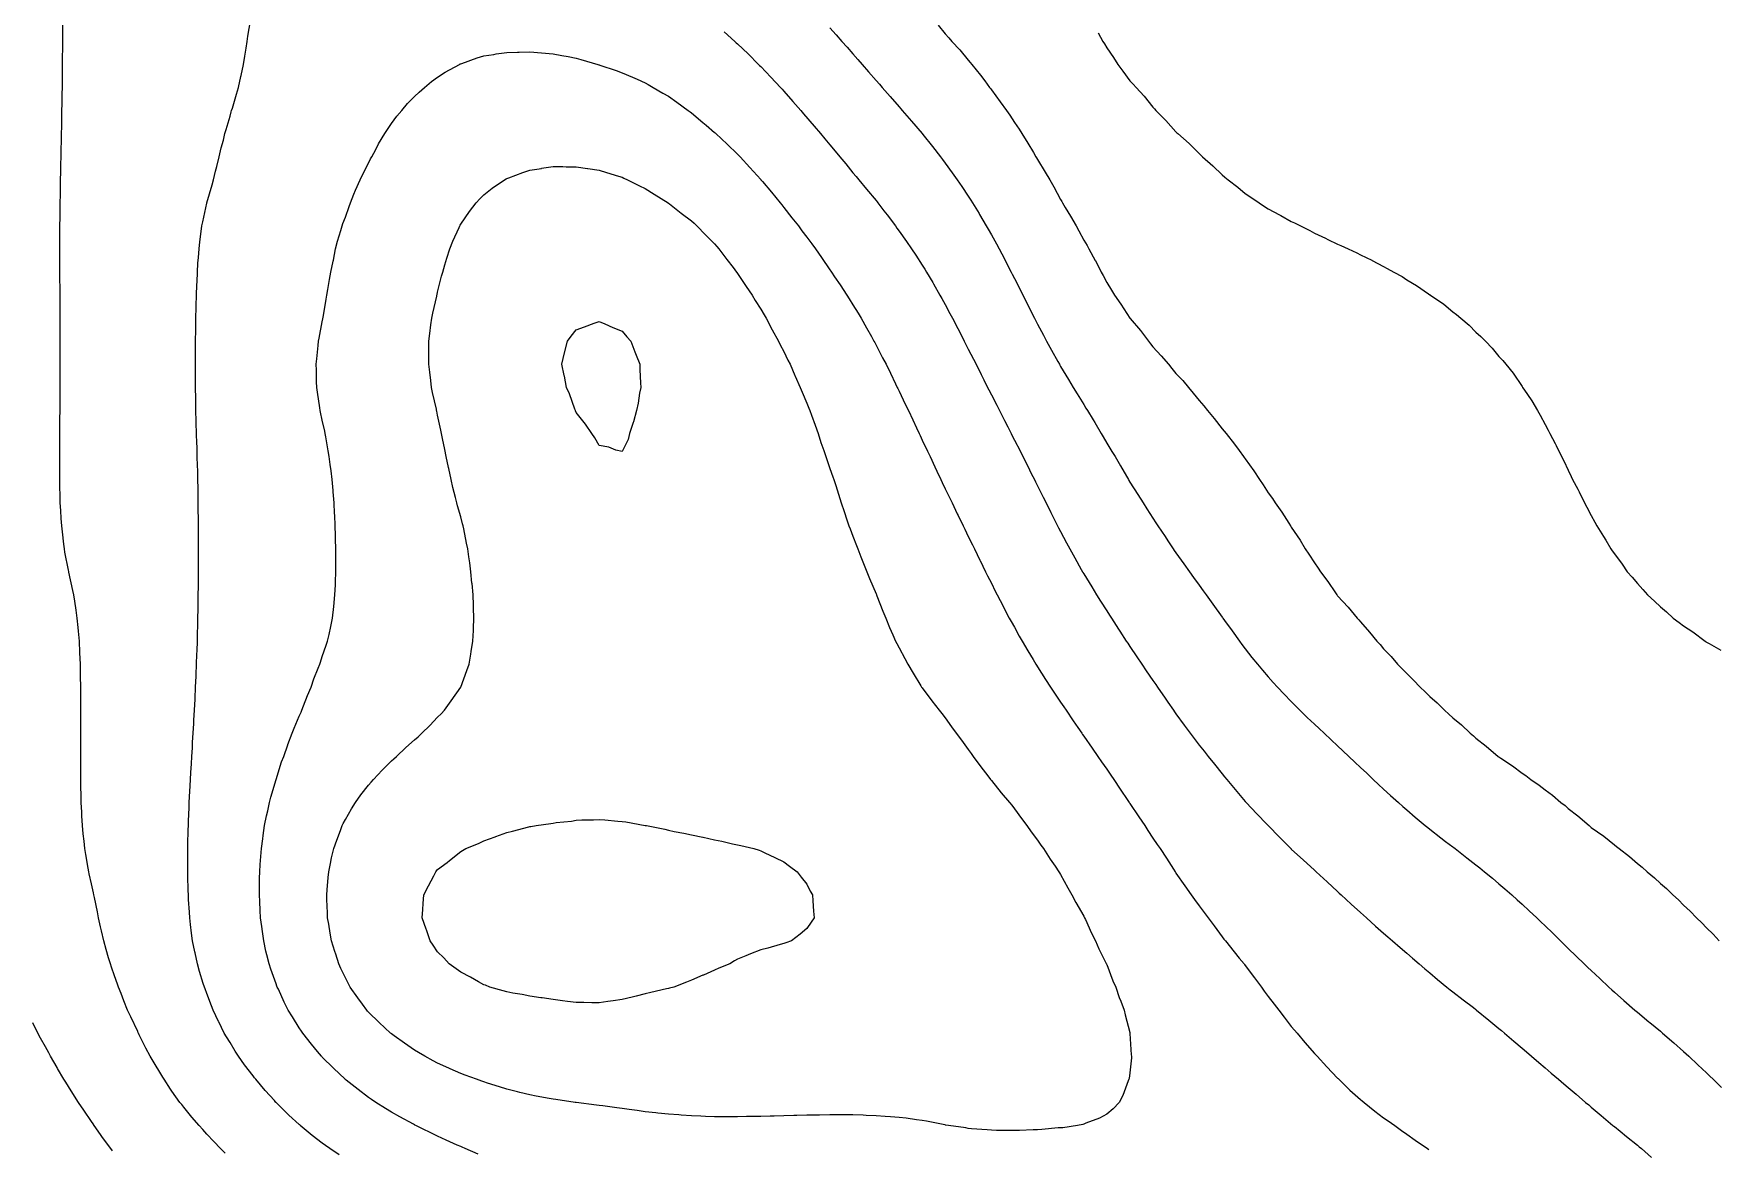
# Model space of a CAD drawing. Extents: x -717078 to -715000, y -984629 to -984000.
# Drawn here: x -715798 to -715725.2, y -984292.5 to -984244.2 of the extents above; entities that cross this region are included whole.
import ezdxf

# ---------------------------------------------------------------- set-up
doc = ezdxf.new("R2010")
doc.units = 0
doc.layers.add('buffer_B2_0_1_clip', color=7, linetype='Continuous')

msp = doc.modelspace()

# ---------------------------------------------------------------- linework, layer by layer
at = {"layer": 'buffer_B2_0_1_clip'}
for points in [[(-715789.703, -984292.703), (-715789.91, -984292.5), (-715790.201, -984292.201), (-715790.5, -984291.872), (-715790.68, -984291.68), (-715790.841, -984291.5), (-715791.148, -984291.148), (-715791.5, -984290.713), (-715791.595, -984290.595), (-715791.669, -984290.5), (-715792.015, -984290.015), (-715792.073, -984289.927), (-715792.36, -984289.5), (-715792.414, -984289.414), (-715792.5, -984289.269), (-715792.791, -984288.791), (-715792.96, -984288.5), (-715793.145, -984288.145), (-715793.434, -984287.566), (-715793.467, -984287.5), (-715793.478, -984287.478), (-715793.5, -984287.428), (-715793.798, -984286.798), (-715793.936, -984286.5), (-715794.097, -984286.097), (-715794.224, -984285.776), (-715794.333, -984285.5), (-715794.375, -984285.375), (-715794.5, -984285.009), (-715794.635, -984284.635), (-715794.686, -984284.5), (-715794.76, -984284.24), (-715794.865, -984283.865), (-715794.971, -984283.5), (-715795.067, -984283.067), (-715795.109, -984282.891), (-715795.198, -984282.5), (-715795.246, -984282.246), (-715795.378, -984281.622), (-715795.402, -984281.5), (-715795.417, -984281.417), (-715795.5, -984281.024), (-715795.597, -984280.597), (-715795.622, -984280.5), (-715795.648, -984280.352), (-715795.748, -984279.748), (-715795.792, -984279.5), (-715795.827, -984279.173), (-715795.858, -984278.858), (-715795.896, -984278.5), (-715795.918, -984278.082), (-715795.925, -984277.925), (-715795.948, -984277.5), (-715795.957, -984277.043), (-715795.959, -984276.959), (-715795.968, -984276.5), (-715795.969, -984276.031), (-715795.969, -984275.969), (-715795.971, -984275.5), (-715795.969, -984275.031), (-715795.969, -984274.969), (-715795.966, -984274.034), (-715795.966, -984273.966), (-715795.964, -984273.5), (-715795.966, -984273.034), (-715795.966, -984272.966), (-715795.967, -984272.5), (-715795.975, -984272.025), (-715795.976, -984271.976), (-715795.984, -984271.5), (-715796.007, -984271.007), (-715796.007, -984270.993), (-715796.03, -984270.5), (-715796.068, -984270.068), (-715796.082, -984269.918), (-715796.119, -984269.5), (-715796.167, -984269.167), (-715796.23, -984268.77), (-715796.27, -984268.5), (-715796.307, -984268.307), (-715796.484, -984267.516), (-715796.488, -984267.5), (-715796.489, -984267.489), (-715796.5, -984267.43), (-715796.652, -984266.652), (-715796.68, -984266.5), (-715796.703, -984266.297), (-715796.767, -984265.767), (-715796.796, -984265.5), (-715796.814, -984265.186), (-715796.836, -984264.836), (-715796.855, -984264.5), (-715796.863, -984264.137), (-715796.87, -984263.87), (-715796.878, -984263.5), (-715796.879, -984263.121), (-715796.88, -984262.88), (-715796.881, -984262.5), (-715796.879, -984262.121), (-715796.877, -984261.877), (-715796.875, -984261.5), (-715796.872, -984261.128), (-715796.869, -984260.869), (-715796.866, -984260.5), (-715796.864, -984260.136), (-715796.862, -984259.862), (-715796.859, -984259.5), (-715796.858, -984259.142), (-715796.857, -984258.857), (-715796.856, -984258.5), (-715796.856, -984258.144), (-715796.856, -984257.856), (-715796.856, -984257.5), (-715796.857, -984257.143), (-715796.858, -984256.858), (-715796.859, -984256.5), (-715796.862, -984256.138), (-715796.864, -984255.864), (-715796.866, -984255.5), (-715796.868, -984255.132), (-715796.87, -984254.87), (-715796.871, -984254.5), (-715796.872, -984254.128), (-715796.873, -984253.873), (-715796.874, -984253.5), (-715796.872, -984253.128), (-715796.871, -984252.871), (-715796.869, -984252.5), (-715796.866, -984252.134), (-715796.861, -984251.861), (-715796.858, -984251.5), (-715796.853, -984251.147), (-715796.846, -984250.846), (-715796.841, -984250.5), (-715796.835, -984250.165), (-715796.826, -984249.826), (-715796.82, -984249.5), (-715796.815, -984249.185), (-715796.805, -984248.805), (-715796.8, -984248.5), (-715796.796, -984248.204), (-715796.786, -984247.786), (-715796.782, -984247.5), (-715796.779, -984247.221), (-715796.77, -984246.77), (-715796.767, -984246.5), (-715796.764, -984246.236), (-715796.757, -984245.757), (-715796.754, -984245.5), (-715796.753, -984245.247), (-715796.747, -984244.747), (-715796.745, -984244.5), (-715796.744, -984244.256), (-715796.739, -984243.739)], [(-715784.773, -984292.773), (-715785.168, -984292.5), (-715785.364, -984292.364), (-715785.5, -984292.264), (-715785.932, -984291.932), (-715786.457, -984291.5), (-715786.48, -984291.48), (-715786.5, -984291.462), (-715786.949, -984291.051), (-715787.002, -984291.002), (-715787.5, -984290.507), (-715787.504, -984290.504), (-715787.507, -984290.5), (-715787.577, -984290.423), (-715787.98, -984289.98), (-715788.386, -984289.5), (-715788.437, -984289.437), (-715788.5, -984289.352), (-715788.87, -984288.87), (-715789.134, -984288.5), (-715789.278, -984288.278), (-715789.5, -984287.91), (-715789.657, -984287.657), (-715789.748, -984287.5), (-715789.991, -984287.009), (-715789.997, -984286.997), (-715790.232, -984286.5), (-715790.308, -984286.308), (-715790.5, -984285.785), (-715790.579, -984285.579), (-715790.609, -984285.5), (-715790.657, -984285.343), (-715790.82, -984284.82), (-715790.916, -984284.5), (-715791.016, -984284.016), (-715791.024, -984283.976), (-715791.121, -984283.5), (-715791.162, -984283.162), (-715791.206, -984282.794), (-715791.242, -984282.5), (-715791.257, -984282.257), (-715791.292, -984281.708), (-715791.305, -984281.5), (-715791.309, -984281.309), (-715791.326, -984280.674), (-715791.33, -984280.5), (-715791.328, -984280.328), (-715791.33, -984279.67), (-715791.328, -984279.5), (-715791.323, -984279.323), (-715791.312, -984278.688), (-715791.306, -984278.5), (-715791.295, -984278.295), (-715791.277, -984277.723), (-715791.266, -984277.5), (-715791.25, -984277.25), (-715791.23, -984276.77), (-715791.212, -984276.5), (-715791.192, -984276.192), (-715791.176, -984275.824), (-715791.153, -984275.5), (-715791.13, -984275.13), (-715791.12, -984274.88), (-715791.094, -984274.5), (-715791.07, -984274.07), (-715791.065, -984273.935), (-715791.039, -984273.5), (-715791.016, -984273.016), (-715791.015, -984272.985), (-715790.99, -984272.5), (-715790.972, -984272.028), (-715790.968, -984271.968), (-715790.949, -984271.5), (-715790.935, -984271.065), (-715790.928, -984270.928), (-715790.915, -984270.5), (-715790.906, -984270.094), (-715790.898, -984269.898), (-715790.889, -984269.5), (-715790.885, -984269.115), (-715790.878, -984268.878), (-715790.874, -984268.5), (-715790.872, -984268.128), (-715790.868, -984267.868), (-715790.866, -984267.5), (-715790.866, -984267.134), (-715790.864, -984266.864), (-715790.864, -984266.5), (-715790.865, -984266.135), (-715790.865, -984265.865), (-715790.867, -984265.5), (-715790.875, -984264.5), (-715790.88, -984264.12), (-715790.885, -984263.885), (-715790.891, -984263.5), (-715790.901, -984263.099), (-715790.907, -984262.907), (-715790.917, -984262.5), (-715790.929, -984262.071), (-715790.935, -984261.935), (-715790.947, -984261.5), (-715790.961, -984261.039), (-715790.964, -984260.964), (-715790.976, -984260.5), (-715790.986, -984260.014), (-715790.987, -984259.987), (-715790.996, -984259.5), (-715790.999, -984259.001), (-715790.999, -984258.999), (-715791.002, -984258.5), (-715790.999, -984258.001), (-715790.999, -984257.999), (-715790.995, -984257.5), (-715790.988, -984257.012), (-715790.987, -984256.987), (-715790.979, -984256.5), (-715790.968, -984256.032), (-715790.965, -984255.965), (-715790.954, -984255.5), (-715790.938, -984255.062), (-715790.93, -984254.93), (-715790.914, -984254.5), (-715790.889, -984254.111), (-715790.868, -984253.868), (-715790.843, -984253.5), (-715790.808, -984253.192), (-715790.744, -984252.744), (-715790.715, -984252.5), (-715790.68, -984252.32), (-715790.5, -984251.508), (-715790.499, -984251.501), (-715790.498, -984251.5), (-715790.498, -984251.498), (-715790.279, -984250.721), (-715790.216, -984250.5), (-715790.122, -984250.122), (-715790.076, -984249.924), (-715789.966, -984249.5), (-715789.878, -984249.122), (-715789.789, -984248.789), (-715789.718, -984248.5), (-715789.673, -984248.327), (-715789.5, -984247.744), (-715789.446, -984247.554), (-715789.43, -984247.5), (-715789.399, -984247.399), (-715789.214, -984246.786), (-715789.128, -984246.5), (-715789.026, -984246.026), (-715789.018, -984245.982), (-715788.91, -984245.5), (-715788.858, -984245.142), (-715788.795, -984244.795), (-715788.749, -984244.5), (-715788.723, -984244.277), (-715788.61, -984243.61)], [(-715768.086, -984244.086), (-715767.622, -984244.5), (-715767.557, -984244.557), (-715767.5, -984244.609), (-715767.047, -984245.047), (-715766.588, -984245.5), (-715766.544, -984245.544), (-715766.5, -984245.588), (-715766.055, -984246.055), (-715765.645, -984246.5), (-715765.575, -984246.575), (-715765.5, -984246.658), (-715765.105, -984247.105), (-715764.762, -984247.5), (-715764.64, -984247.64), (-715764.179, -984248.179), (-715763.907, -984248.5), (-715763.721, -984248.721), (-715763.5, -984248.987), (-715763.266, -984249.266), (-715763.069, -984249.5), (-715762.812, -984249.812), (-715762.5, -984250.197), (-715762.362, -984250.362), (-715762.246, -984250.5), (-715761.906, -984250.906), (-715761.5, -984251.4), (-715761.455, -984251.455), (-715761.419, -984251.5), (-715761.155, -984251.845), (-715761.02, -984252.02), (-715760.661, -984252.5), (-715760.593, -984252.593), (-715760.5, -984252.724), (-715760.18, -984253.18), (-715759.958, -984253.5), (-715759.775, -984253.775), (-715759.5, -984254.196), (-715759.383, -984254.383), (-715759.31, -984254.5), (-715759.042, -984254.958), (-715759.011, -984255.011), (-715758.728, -984255.5), (-715758.647, -984255.647), (-715758.5, -984255.912), (-715758.296, -984256.296), (-715758.187, -984256.5), (-715757.954, -984256.954), (-715757.858, -984257.142), (-715757.674, -984257.5), (-715757.615, -984257.615), (-715757.5, -984257.839), (-715757.28, -984258.28), (-715757.167, -984258.5), (-715756.945, -984258.945), (-715756.831, -984259.169), (-715756.663, -984259.5), (-715756.609, -984259.609), (-715756.5, -984259.82), (-715756.271, -984260.271), (-715756.151, -984260.5), (-715755.934, -984260.934), (-715755.794, -984261.206), (-715755.644, -984261.5), (-715755.596, -984261.596), (-715755.5, -984261.785), (-715755.259, -984262.259), (-715755.134, -984262.5), (-715754.924, -984262.924), (-715754.771, -984263.229), (-715754.636, -984263.5), (-715754.591, -984263.591), (-715754.5, -984263.772), (-715754.256, -984264.256), (-715754.13, -984264.5), (-715753.92, -984264.92), (-715753.758, -984265.242), (-715753.628, -984265.5), (-715753.585, -984265.585), (-715753.5, -984265.748), (-715753.238, -984266.238), (-715753.097, -984266.5), (-715752.887, -984266.887), (-715752.608, -984267.392), (-715752.549, -984267.5), (-715752.531, -984267.531), (-715752.5, -984267.584), (-715752.153, -984268.153), (-715751.939, -984268.5), (-715751.77, -984268.77), (-715751.5, -984269.196), (-715751.38, -984269.38), (-715751.301, -984269.5), (-715750.986, -984269.986), (-715750.936, -984270.064), (-715750.654, -984270.5), (-715750.593, -984270.593), (-715750.5, -984270.734), (-715750.19, -984271.19), (-715749.979, -984271.5), (-715749.785, -984271.785), (-715749.5, -984272.205), (-715749.379, -984272.379), (-715749.295, -984272.5), (-715748.971, -984272.971), (-715748.851, -984273.149), (-715748.613, -984273.5), (-715748.566, -984273.566), (-715748.5, -984273.661), (-715748.144, -984274.144), (-715747.88, -984274.5), (-715747.717, -984274.717), (-715747.5, -984275.007), (-715747.28, -984275.28), (-715747.103, -984275.5), (-715746.836, -984275.836), (-715746.5, -984276.26), (-715746.39, -984276.39), (-715746.294, -984276.5), (-715745.933, -984276.933), (-715745.5, -984277.454), (-715745.478, -984277.478), (-715745.457, -984277.5), (-715744.989, -984277.989), (-715744.556, -984278.444), (-715744.503, -984278.5), (-715744.501, -984278.501), (-715744.5, -984278.503), (-715744.006, -984279.006), (-715743.524, -984279.5), (-715743.512, -984279.512), (-715743.5, -984279.524), (-715743.233, -984279.767), (-715742.989, -984279.989), (-715742.5, -984280.435), (-715742.466, -984280.466), (-715742.428, -984280.5), (-715741.945, -984280.945), (-715741.5, -984281.351), (-715741.423, -984281.423), (-715741.335, -984281.5), (-715740.903, -984281.903), (-715740.5, -984282.27), (-715740.379, -984282.379), (-715740.241, -984282.5), (-715739.854, -984282.854), (-715739.5, -984283.17), (-715739.323, -984283.323), (-715739.115, -984283.5), (-715738.788, -984283.788), (-715738.5, -984284.038), (-715738.252, -984284.252), (-715737.963, -984284.5), (-715737.713, -984284.713), (-715737.5, -984284.889), (-715737.169, -984285.169), (-715736.765, -984285.5), (-715736.617, -984285.617), (-715736.5, -984285.706), (-715736.052, -984286.052), (-715735.611, -984286.389), (-715735.5, -984286.474), (-715735.486, -984286.486), (-715735.469, -984286.5), (-715734.938, -984286.938), (-715734.5, -984287.292), (-715734.39, -984287.39), (-715734.262, -984287.5), (-715733.852, -984287.852), (-715733.5, -984288.146), (-715733.313, -984288.313), (-715733.096, -984288.5), (-715732.775, -984288.775), (-715732.5, -984289.006), (-715732.234, -984289.234), (-715731.919, -984289.5), (-715731.693, -984289.693), (-715731.5, -984289.856), (-715731.151, -984290.151), (-715730.744, -984290.5), (-715730.612, -984290.612), (-715730.5, -984290.707), (-715730.069, -984291.069), (-715729.559, -984291.5), (-715729.527, -984291.527), (-715729.5, -984291.549), (-715729.251, -984291.749), (-715728.973, -984291.973), (-715728.5, -984292.354), (-715728.421, -984292.421), (-715728.327, -984292.5), (-715727.885, -984292.885)], [(-715763.5, -984243.909), (-715763.222, -984244.222), (-715762.978, -984244.5), (-715762.754, -984244.754), (-715762.5, -984245.047), (-715762.287, -984245.287), (-715762.101, -984245.5), (-715761.821, -984245.821), (-715761.5, -984246.19), (-715761.354, -984246.354), (-715761.227, -984246.5), (-715760.888, -984246.888), (-715760.5, -984247.34), (-715760.425, -984247.425), (-715760.36, -984247.5), (-715759.958, -984247.958), (-715759.5, -984248.492), (-715759.497, -984248.497), (-715759.494, -984248.5), (-715759.469, -984248.531), (-715759.052, -984249.052), (-715758.706, -984249.5), (-715758.617, -984249.617), (-715758.5, -984249.774), (-715758.195, -984250.195), (-715757.982, -984250.5), (-715757.786, -984250.786), (-715757.5, -984251.215), (-715757.388, -984251.388), (-715757.317, -984251.5), (-715757.037, -984251.963), (-715757.009, -984252.009), (-715756.72, -984252.5), (-715756.639, -984252.639), (-715756.5, -984252.887), (-715756.281, -984253.281), (-715756.162, -984253.5), (-715755.934, -984253.934), (-715755.797, -984254.203), (-715755.644, -984254.5), (-715755.596, -984254.596), (-715755.5, -984254.785), (-715755.258, -984255.258), (-715755.137, -984255.5), (-715754.924, -984255.924), (-715754.773, -984256.227), (-715754.637, -984256.5), (-715754.59, -984256.59), (-715754.5, -984256.764), (-715754.243, -984257.243), (-715754.105, -984257.5), (-715753.891, -984257.891), (-715753.62, -984258.38), (-715753.554, -984258.5), (-715753.535, -984258.535), (-715753.5, -984258.595), (-715753.158, -984259.158), (-715752.949, -984259.5), (-715752.781, -984259.781), (-715752.5, -984260.248), (-715752.401, -984260.401), (-715752.338, -984260.5), (-715752.091, -984260.909), (-715752.023, -984261.023), (-715751.738, -984261.5), (-715751.651, -984261.651), (-715751.5, -984261.915), (-715751.277, -984262.277), (-715751.142, -984262.5), (-715750.905, -984262.905), (-715750.645, -984263.355), (-715750.561, -984263.5), (-715750.538, -984263.538), (-715750.5, -984263.604), (-715750.15, -984264.15), (-715749.928, -984264.5), (-715749.761, -984264.761), (-715749.5, -984265.173), (-715749.368, -984265.368), (-715749.28, -984265.5), (-715748.969, -984265.969), (-715748.853, -984266.147), (-715748.624, -984266.5), (-715748.573, -984266.573), (-715748.5, -984266.681), (-715748.158, -984267.158), (-715747.918, -984267.5), (-715747.743, -984267.743), (-715747.5, -984268.083), (-715747.323, -984268.323), (-715747.194, -984268.5), (-715746.901, -984268.901), (-715746.5, -984269.46), (-715746.483, -984269.483), (-715746.471, -984269.5), (-715746.396, -984269.604), (-715746.063, -984270.063), (-715745.75, -984270.5), (-715745.643, -984270.643), (-715745.5, -984270.831), (-715745.206, -984271.206), (-715744.97, -984271.5), (-715744.756, -984271.756), (-715744.5, -984272.055), (-715744.29, -984272.29), (-715744.098, -984272.5), (-715743.809, -984272.809), (-715743.5, -984273.127), (-715743.314, -984273.314), (-715743.125, -984273.5), (-715742.809, -984273.809), (-715742.5, -984274.102), (-715742.295, -984274.295), (-715742.071, -984274.5), (-715741.777, -984274.777), (-715741.5, -984275.035), (-715741.261, -984275.261), (-715741.006, -984275.5), (-715740.747, -984275.747), (-715740.5, -984275.978), (-715740.234, -984276.234), (-715739.949, -984276.5), (-715739.718, -984276.718), (-715739.5, -984276.918), (-715739.197, -984277.197), (-715738.862, -984277.5), (-715738.672, -984277.672), (-715738.5, -984277.82), (-715738.136, -984278.136), (-715737.696, -984278.5), (-715737.589, -984278.589), (-715737.5, -984278.659), (-715737.026, -984279.026), (-715736.812, -984279.188), (-715736.5, -984279.424), (-715736.457, -984279.457), (-715736.401, -984279.5), (-715735.897, -984279.897), (-715735.5, -984280.204), (-715735.335, -984280.335), (-715735.125, -984280.5), (-715734.784, -984280.784), (-715734.5, -984281.021), (-715734.242, -984281.242), (-715733.947, -984281.5), (-715733.713, -984281.713), (-715733.5, -984281.906), (-715733.193, -984282.193), (-715732.865, -984282.5), (-715732.679, -984282.679), (-715732.5, -984282.85), (-715732.169, -984283.169), (-715731.83, -984283.5), (-715731.663, -984283.663), (-715731.5, -984283.822), (-715731.157, -984284.157), (-715730.804, -984284.5), (-715730.648, -984284.648), (-715730.5, -984284.789), (-715730.131, -984285.131), (-715729.741, -984285.5), (-715729.614, -984285.614), (-715729.5, -984285.717), (-715729.084, -984286.084), (-715728.612, -984286.5), (-715728.551, -984286.551), (-715728.5, -984286.594), (-715728.003, -984287.003), (-715727.965, -984287.035), (-715727.5, -984287.42), (-715727.457, -984287.457), (-715727.408, -984287.5), (-715726.923, -984287.923), (-715726.5, -984288.292), (-715726.392, -984288.392), (-715726.277, -984288.5), (-715725.875, -984288.875), (-715725.5, -984289.223), (-715725.361, -984289.361), (-715725.219, -984289.5), (-715724.856, -984289.856)], [(-715758.803, -984243.803), (-715758.5, -984244.169), (-715758.343, -984244.343), (-715758.21, -984244.5), (-715757.869, -984244.869), (-715757.5, -984245.311), (-715757.413, -984245.413), (-715757.344, -984245.5), (-715756.966, -984245.966), (-715756.785, -984246.215), (-715756.575, -984246.5), (-715756.542, -984246.542), (-715756.5, -984246.6), (-715756.114, -984247.114), (-715755.85, -984247.5), (-715755.705, -984247.705), (-715755.5, -984248.019), (-715755.303, -984248.303), (-715755.179, -984248.5), (-715754.915, -984248.915), (-715754.682, -984249.318), (-715754.574, -984249.5), (-715754.546, -984249.546), (-715754.5, -984249.626), (-715754.164, -984250.164), (-715753.972, -984250.5), (-715753.799, -984250.799), (-715753.5, -984251.361), (-715753.447, -984251.447), (-715753.417, -984251.5), (-715753.296, -984251.704), (-715753.072, -984252.072), (-715752.832, -984252.5), (-715752.712, -984252.712), (-715752.5, -984253.117), (-715752.355, -984253.355), (-715752.273, -984253.5), (-715751.998, -984253.998), (-715751.994, -984254.006), (-715751.739, -984254.5), (-715751.654, -984254.654), (-715751.5, -984254.956), (-715751.289, -984255.289), (-715751.16, -984255.5), (-715750.888, -984255.888), (-715750.5, -984256.498), (-715750.499, -984256.499), (-715750.498, -984256.5), (-715750.49, -984256.51), (-715750.041, -984257.041), (-715749.694, -984257.5), (-715749.606, -984257.606), (-715749.5, -984257.745), (-715749.136, -984258.136), (-715748.83, -984258.5), (-715748.676, -984258.676), (-715748.5, -984258.898), (-715748.207, -984259.207), (-715747.964, -984259.5), (-715747.749, -984259.749), (-715747.5, -984260.067), (-715747.297, -984260.297), (-715747.132, -984260.5), (-715746.845, -984260.845), (-715746.5, -984261.294), (-715746.404, -984261.404), (-715746.328, -984261.5), (-715745.962, -984261.962), (-715745.764, -984262.236), (-715745.57, -984262.5), (-715745.541, -984262.541), (-715745.5, -984262.602), (-715745.124, -984263.124), (-715744.883, -984263.5), (-715744.725, -984263.725), (-715744.5, -984264.072), (-715744.321, -984264.321), (-715744.203, -984264.5), (-715743.913, -984264.913), (-715743.61, -984265.39), (-715743.538, -984265.5), (-715743.523, -984265.523), (-715743.5, -984265.56), (-715743.121, -984266.121), (-715742.896, -984266.5), (-715742.735, -984266.735), (-715742.5, -984267.109), (-715742.337, -984267.337), (-715742.231, -984267.5), (-715741.919, -984267.919), (-715741.586, -984268.414), (-715741.527, -984268.5), (-715741.515, -984268.515), (-715741.5, -984268.533), (-715741.034, -984269.034), (-715740.648, -984269.5), (-715740.576, -984269.576), (-715740.5, -984269.668), (-715740.107, -984270.107), (-715739.798, -984270.5), (-715739.653, -984270.653), (-715739.5, -984270.831), (-715739.174, -984271.174), (-715738.898, -984271.5), (-715738.698, -984271.698), (-715738.5, -984271.911), (-715738.198, -984272.198), (-715737.917, -984272.5), (-715737.7, -984272.7), (-715737.5, -984272.902), (-715737.181, -984273.181), (-715736.858, -984273.5), (-715736.667, -984273.667), (-715736.5, -984273.827), (-715736.131, -984274.131), (-715735.744, -984274.5), (-715735.61, -984274.61), (-715735.5, -984274.707), (-715735.052, -984275.052), (-715734.534, -984275.5), (-715734.515, -984275.515), (-715734.5, -984275.526), (-715734.421, -984275.579), (-715733.912, -984275.912), (-715733.5, -984276.22), (-715733.333, -984276.333), (-715733.117, -984276.5), (-715732.753, -984276.753), (-715732.5, -984276.955), (-715732.184, -984277.184), (-715731.817, -984277.5), (-715731.636, -984277.636), (-715731.5, -984277.752), (-715731.077, -984278.077), (-715730.596, -984278.5), (-715730.542, -984278.542), (-715730.5, -984278.577), (-715730.224, -984278.776), (-715729.961, -984278.961), (-715729.5, -984279.337), (-715729.406, -984279.406), (-715729.294, -984279.5), (-715728.846, -984279.846), (-715728.5, -984280.148), (-715728.301, -984280.301), (-715728.077, -984280.5), (-715727.762, -984280.762), (-715727.5, -984281.011), (-715727.233, -984281.233), (-715726.966, -984281.5), (-715726.72, -984281.72), (-715726.5, -984281.944), (-715726.21, -984282.21), (-715725.937, -984282.5), (-715725.712, -984282.712), (-715725.5, -984282.936), (-715725.211, -984283.211), (-715724.958, -984283.5)], [(-715751.873, -984244.127), (-715751.667, -984244.5), (-715751.601, -984244.601), (-715751.5, -984244.781), (-715751.203, -984245.203), (-715751.024, -984245.5), (-715750.796, -984245.796), (-715750.5, -984246.211), (-715750.354, -984246.354), (-715750.229, -984246.5), (-715749.877, -984246.877), (-715749.5, -984247.358), (-715749.429, -984247.429), (-715749.37, -984247.5), (-715748.936, -984247.936), (-715748.5, -984248.423), (-715748.458, -984248.458), (-715748.413, -984248.5), (-715747.927, -984248.927), (-715747.5, -984249.365), (-715747.427, -984249.427), (-715747.35, -984249.5), (-715746.896, -984249.896), (-715746.5, -984250.283), (-715746.38, -984250.38), (-715746.242, -984250.5), (-715745.825, -984250.825), (-715745.5, -984251.099), (-715745.255, -984251.255), (-715744.899, -984251.5), (-715744.656, -984251.656), (-715744.5, -984251.766), (-715744.013, -984252.013), (-715743.948, -984252.052), (-715743.5, -984252.308), (-715743.366, -984252.366), (-715743.104, -984252.5), (-715742.697, -984252.697), (-715742.5, -984252.81), (-715742.025, -984253.025), (-715741.916, -984253.084), (-715741.5, -984253.295), (-715741.351, -984253.351), (-715741.033, -984253.5), (-715740.667, -984253.667), (-715740.5, -984253.761), (-715740.01, -984253.99), (-715739.996, -984253.996), (-715739.5, -984254.265), (-715739.34, -984254.34), (-715739.059, -984254.5), (-715738.699, -984254.699), (-715738.5, -984254.835), (-715738.08, -984255.08), (-715737.554, -984255.446), (-715737.5, -984255.482), (-715737.489, -984255.489), (-715737.472, -984255.5), (-715736.895, -984255.895), (-715736.5, -984256.223), (-715736.339, -984256.339), (-715736.151, -984256.5), (-715735.798, -984256.798), (-715735.5, -984257.102), (-715735.289, -984257.289), (-715735.087, -984257.5), (-715734.796, -984257.796), (-715734.5, -984258.158), (-715734.335, -984258.335), (-715734.206, -984258.5), (-715733.889, -984258.889), (-715733.5, -984259.465), (-715733.485, -984259.485), (-715733.476, -984259.5), (-715733.428, -984259.572), (-715733.079, -984260.079), (-715732.837, -984260.5), (-715732.708, -984260.708), (-715732.5, -984261.114), (-715732.362, -984261.362), (-715732.298, -984261.5), (-715732.068, -984261.932), (-715732.019, -984262.019), (-715731.794, -984262.5), (-715731.689, -984262.689), (-715731.5, -984263.096), (-715731.365, -984263.365), (-715731.307, -984263.5), (-715731.089, -984263.911), (-715731.025, -984264.025), (-715730.799, -984264.5), (-715730.688, -984264.688), (-715730.5, -984265.052), (-715730.339, -984265.339), (-715730.261, -984265.5), (-715729.965, -984265.965), (-715729.876, -984266.124), (-715729.658, -984266.5), (-715729.59, -984266.59), (-715729.5, -984266.723), (-715729.166, -984267.166), (-715728.938, -984267.5), (-715728.731, -984267.731), (-715728.5, -984268.01), (-715728.264, -984268.264), (-715728.057, -984268.5), (-715727.765, -984268.765), (-715727.5, -984269.022), (-715727.239, -984269.239), (-715726.945, -984269.5), (-715726.69, -984269.69), (-715726.5, -984269.84), (-715726.105, -984270.105), (-715725.569, -984270.5), (-715725.527, -984270.527), (-715725.5, -984270.545), (-715725.395, -984270.605), (-715724.889, -984270.889)], [(-715778.742, -984292.742), (-715779.303, -984292.5), (-715779.442, -984292.442), (-715779.5, -984292.418), (-715779.648, -984292.352), (-715780.133, -984292.133), (-715780.5, -984291.97), (-715781.451, -984291.5), (-715781.484, -984291.484), (-715781.5, -984291.476), (-715781.553, -984291.447), (-715782.133, -984291.133), (-715782.5, -984290.929), (-715782.766, -984290.766), (-715783.182, -984290.5), (-715783.374, -984290.374), (-715783.5, -984290.287), (-715783.949, -984289.949), (-715784.462, -984289.538), (-715784.5, -984289.508), (-715784.504, -984289.504), (-715784.509, -984289.5), (-715785.019, -984289.019), (-715785.5, -984288.536), (-715785.518, -984288.518), (-715785.534, -984288.5), (-715785.702, -984288.298), (-715785.974, -984287.974), (-715786.343, -984287.5), (-715786.407, -984287.407), (-715786.5, -984287.264), (-715786.797, -984286.797), (-715786.974, -984286.5), (-715787.149, -984286.149), (-715787.405, -984285.595), (-715787.45, -984285.5), (-715787.464, -984285.464), (-715787.5, -984285.362), (-715787.729, -984284.729), (-715787.807, -984284.5), (-715787.902, -984284.098), (-715787.94, -984283.94), (-715788.041, -984283.5), (-715788.095, -984283.095), (-715788.123, -984282.877), (-715788.172, -984282.5), (-715788.188, -984282.188), (-715788.208, -984281.792), (-715788.223, -984281.5), (-715788.219, -984281.219), (-715788.215, -984280.785), (-715788.211, -984280.5), (-715788.187, -984280.187), (-715788.165, -984279.835), (-715788.139, -984279.5), (-715788.081, -984279.081), (-715788.065, -984278.935), (-715788.002, -984278.5), (-715787.918, -984278.082), (-715787.867, -984277.867), (-715787.789, -984277.5), (-715787.731, -984277.269), (-715787.502, -984276.502), (-715787.501, -984276.5), (-715787.501, -984276.499), (-715787.5, -984276.496), (-715787.261, -984275.739), (-715787.171, -984275.5), (-715786.996, -984275.004), (-715786.99, -984274.99), (-715786.799, -984274.5), (-715786.72, -984274.28), (-715786.5, -984273.756), (-715786.422, -984273.578), (-715786.384, -984273.5), (-715786.308, -984273.308), (-715786.141, -984272.859), (-715785.987, -984272.5), (-715785.86, -984272.14), (-715785.677, -984271.677), (-715785.61, -984271.5), (-715785.584, -984271.416), (-715785.5, -984271.17), (-715785.329, -984270.671), (-715785.271, -984270.5), (-715785.209, -984270.209), (-715785.137, -984269.863), (-715785.06, -984269.5), (-715785.006, -984269.006), (-715785.005, -984268.995), (-715784.95, -984268.5), (-715784.932, -984268.068), (-715784.927, -984267.927), (-715784.91, -984267.5), (-715784.909, -984267.091), (-715784.91, -984266.91), (-715784.91, -984266.5), (-715784.921, -984266.079), (-715784.927, -984265.927), (-715784.938, -984265.5), (-715784.962, -984265.038), (-715784.967, -984264.967), (-715784.99, -984264.5), (-715785.03, -984264.03), (-715785.035, -984263.965), (-715785.073, -984263.5), (-715785.122, -984263.122), (-715785.155, -984262.845), (-715785.199, -984262.5), (-715785.245, -984262.245), (-715785.349, -984261.651), (-715785.376, -984261.5), (-715785.397, -984261.397), (-715785.5, -984260.92), (-715785.578, -984260.578), (-715785.595, -984260.5), (-715785.611, -984260.389), (-715785.711, -984259.711), (-715785.739, -984259.5), (-715785.744, -984259.256), (-715785.758, -984258.758), (-715785.763, -984258.5), (-715785.74, -984258.26), (-715785.683, -984257.683), (-715785.665, -984257.5), (-715785.639, -984257.361), (-715785.5, -984256.659), (-715785.476, -984256.524), (-715785.472, -984256.5), (-715785.465, -984256.465), (-715785.327, -984255.673), (-715785.297, -984255.5), (-715785.253, -984255.253), (-715785.182, -984254.818), (-715785.124, -984254.5), (-715785.031, -984254.031), (-715785.021, -984253.979), (-715784.922, -984253.5), (-715784.835, -984253.165), (-715784.698, -984252.698), (-715784.644, -984252.5), (-715784.606, -984252.394), (-715784.5, -984252.118), (-715784.339, -984251.661), (-715784.278, -984251.5), (-715784.126, -984251.126), (-715784.056, -984250.944), (-715783.863, -984250.5), (-715783.747, -984250.253), (-715783.5, -984249.786), (-715783.406, -984249.594), (-715783.354, -984249.5), (-715783.183, -984249.183), (-715783.06, -984248.94), (-715782.791, -984248.5), (-715782.681, -984248.319), (-715782.5, -984248.067), (-715782.263, -984247.737), (-715782.058, -984247.5), (-715781.808, -984247.192), (-715781.5, -984246.887), (-715781.304, -984246.696), (-715781.063, -984246.5), (-715780.763, -984246.237), (-715780.5, -984246.047), (-715780.168, -984245.832), (-715779.556, -984245.5), (-715779.521, -984245.479), (-715779.5, -984245.469), (-715779.455, -984245.455), (-715778.789, -984245.211), (-715778.5, -984245.13), (-715778.064, -984245.064), (-715777.957, -984245.043), (-715777.5, -984244.98), (-715777.033, -984244.967), (-715776.968, -984244.968), (-715776.5, -984244.956), (-715776.004, -984244.996), (-715775.997, -984244.997), (-715775.5, -984245.036), (-715775.111, -984245.111), (-715774.841, -984245.159), (-715774.5, -984245.223), (-715774.288, -984245.288), (-715773.564, -984245.5), (-715773.514, -984245.514), (-715773.5, -984245.517), (-715773.474, -984245.526), (-715772.767, -984245.767), (-715772.5, -984245.857), (-715772.054, -984246.054), (-715771.859, -984246.141), (-715771.5, -984246.301), (-715771.374, -984246.374), (-715771.156, -984246.5), (-715770.74, -984246.74), (-715770.5, -984246.882), (-715770.138, -984247.138), (-715769.644, -984247.5), (-715769.56, -984247.56), (-715769.5, -984247.604), (-715769.011, -984248.011), (-715768.867, -984248.133), (-715768.5, -984248.444), (-715768.471, -984248.471), (-715768.44, -984248.5), (-715767.951, -984248.951), (-715767.5, -984249.383), (-715767.443, -984249.443), (-715767.389, -984249.5), (-715766.963, -984249.963), (-715766.5, -984250.485), (-715766.493, -984250.493), (-715766.487, -984250.5), (-715766.42, -984250.58), (-715766.036, -984251.036), (-715765.656, -984251.5), (-715765.586, -984251.586), (-715765.5, -984251.695), (-715765.144, -984252.144), (-715764.866, -984252.5), (-715764.709, -984252.709), (-715764.5, -984252.992), (-715764.282, -984253.282), (-715764.122, -984253.5), (-715763.867, -984253.867), (-715763.5, -984254.404), (-715763.46, -984254.46), (-715763.433, -984254.5), (-715763.296, -984254.704), (-715763.058, -984255.058), (-715762.765, -984255.5), (-715762.664, -984255.664), (-715762.5, -984255.929), (-715762.28, -984256.28), (-715762.146, -984256.5), (-715761.913, -984256.913), (-715761.699, -984257.301), (-715761.589, -984257.5), (-715761.558, -984257.558), (-715761.5, -984257.669), (-715761.214, -984258.214), (-715761.064, -984258.5), (-715760.88, -984258.88), (-715760.651, -984259.349), (-715760.578, -984259.5), (-715760.553, -984259.553), (-715760.5, -984259.665), (-715760.23, -984260.23), (-715760.098, -984260.5), (-715759.91, -984260.91), (-715759.75, -984261.25), (-715759.634, -984261.5), (-715759.592, -984261.592), (-715759.5, -984261.786), (-715759.271, -984262.271), (-715759.16, -984262.5), (-715758.951, -984262.951), (-715758.86, -984263.14), (-715758.689, -984263.5), (-715758.629, -984263.629), (-715758.5, -984263.893), (-715758.304, -984264.304), (-715758.207, -984264.5), (-715757.979, -984264.979), (-715757.94, -984265.06), (-715757.727, -984265.5), (-715757.653, -984265.653), (-715757.5, -984265.959), (-715757.324, -984266.324), (-715757.236, -984266.5), (-715756.997, -984266.997), (-715756.991, -984267.009), (-715756.749, -984267.5), (-715756.667, -984267.667), (-715756.5, -984267.989), (-715756.331, -984268.331), (-715756.243, -984268.5), (-715755.992, -984268.992), (-715755.973, -984269.027), (-715755.725, -984269.5), (-715755.646, -984269.646), (-715755.5, -984269.903), (-715755.289, -984270.289), (-715755.167, -984270.5), (-715754.923, -984270.923), (-715754.694, -984271.306), (-715754.579, -984271.5), (-715754.549, -984271.549), (-715754.5, -984271.624), (-715754.159, -984272.159), (-715753.935, -984272.5), (-715753.761, -984272.761), (-715753.5, -984273.142), (-715753.357, -984273.357), (-715753.259, -984273.5), (-715752.954, -984273.954), (-715752.76, -984274.24), (-715752.584, -984274.5), (-715752.55, -984274.55), (-715752.5, -984274.62), (-715752.139, -984275.139), (-715751.889, -984275.5), (-715751.729, -984275.729), (-715751.5, -984276.058), (-715751.319, -984276.319), (-715751.195, -984276.5), (-715750.916, -984276.916), (-715750.588, -984277.412), (-715750.53, -984277.5), (-715750.518, -984277.518), (-715750.5, -984277.545), (-715750.114, -984278.114), (-715749.855, -984278.5), (-715749.714, -984278.714), (-715749.5, -984279.038), (-715749.313, -984279.313), (-715749.186, -984279.5), (-715748.915, -984279.915), (-715748.604, -984280.396), (-715748.536, -984280.5), (-715748.522, -984280.522), (-715748.5, -984280.556), (-715748.11, -984281.11), (-715747.835, -984281.5), (-715747.698, -984281.698), (-715747.5, -984281.98), (-715747.275, -984282.275), (-715747.103, -984282.5), (-715746.849, -984282.849), (-715746.5, -984283.329), (-715746.423, -984283.423), (-715746.358, -984283.5), (-715745.973, -984283.973), (-715745.757, -984284.243), (-715745.55, -984284.5), (-715745.529, -984284.529), (-715745.5, -984284.57), (-715745.098, -984285.098), (-715744.799, -984285.5), (-715744.675, -984285.675), (-715744.5, -984285.916), (-715744.244, -984286.244), (-715744.043, -984286.5), (-715743.81, -984286.81), (-715743.5, -984287.204), (-715743.364, -984287.364), (-715743.245, -984287.5), (-715742.909, -984287.909), (-715742.5, -984288.382), (-715742.443, -984288.443), (-715742.387, -984288.5), (-715741.965, -984288.965), (-715741.5, -984289.445), (-715741.472, -984289.472), (-715741.44, -984289.5), (-715740.964, -984289.964), (-715740.5, -984290.38), (-715740.434, -984290.434), (-715740.347, -984290.5), (-715739.885, -984290.885), (-715739.5, -984291.177), (-715739.307, -984291.307), (-715739.009, -984291.5), (-715738.719, -984291.719), (-715738.5, -984291.874), (-715738.14, -984292.14), (-715737.598, -984292.5), (-715737.543, -984292.543)], [(-715750.965, -984290.5), (-715751.215, -984290.785), (-715751.5, -984291.014), (-715751.811, -984291.189), (-715752.4, -984291.4), (-715752.5, -984291.443), (-715752.543, -984291.457), (-715752.766, -984291.5), (-715753.401, -984291.599), (-715753.5, -984291.606), (-715753.611, -984291.611), (-715754.321, -984291.679), (-715754.5, -984291.686), (-715754.687, -984291.687), (-715755.28, -984291.72), (-715755.5, -984291.721), (-715755.713, -984291.713), (-715756.285, -984291.715), (-715756.5, -984291.707), (-715756.687, -984291.687), (-715757.357, -984291.643), (-715757.5, -984291.629), (-715757.608, -984291.608), (-715758.365, -984291.5), (-715758.482, -984291.482), (-715758.5, -984291.48), (-715758.524, -984291.476), (-715759.314, -984291.314), (-715759.5, -984291.288), (-715759.739, -984291.261), (-715760.191, -984291.191), (-715760.5, -984291.158), (-715760.868, -984291.132), (-715761.108, -984291.108), (-715761.5, -984291.082), (-715761.933, -984291.067), (-715762.06, -984291.06), (-715762.5, -984291.046), (-715762.956, -984291.044), (-715763.042, -984291.042), (-715763.5, -984291.04), (-715763.952, -984291.048), (-715764.048, -984291.048), (-715764.5, -984291.055), (-715764.934, -984291.066), (-715765.069, -984291.069), (-715765.5, -984291.08), (-715765.909, -984291.091), (-715766.095, -984291.095), (-715766.5, -984291.106), (-715766.886, -984291.114), (-715767.116, -984291.116), (-715767.5, -984291.123), (-715767.877, -984291.123), (-715768.121, -984291.121), (-715768.5, -984291.12), (-715768.892, -984291.108), (-715769.098, -984291.098), (-715769.5, -984291.086), (-715769.947, -984291.053), (-715770.045, -984291.045), (-715770.5, -984291.013), (-715770.961, -984290.961), (-715771.048, -984290.952), (-715771.5, -984290.903), (-715771.852, -984290.852), (-715772.193, -984290.807), (-715772.5, -984290.764), (-715772.731, -984290.731), (-715773.344, -984290.656), (-715773.5, -984290.635), (-715773.618, -984290.618), (-715774.492, -984290.508), (-715774.5, -984290.507), (-715774.506, -984290.506), (-715774.546, -984290.5), (-715775.379, -984290.379), (-715775.5, -984290.362), (-715775.67, -984290.33), (-715776.225, -984290.225), (-715776.5, -984290.174), (-715776.935, -984290.065), (-715777.039, -984290.039), (-715777.5, -984289.925), (-715777.822, -984289.822), (-715778.336, -984289.664), (-715778.5, -984289.613), (-715778.582, -984289.582), (-715778.813, -984289.5), (-715779.314, -984289.314), (-715779.5, -984289.247), (-715779.955, -984289.045), (-715780.017, -984289.017), (-715780.5, -984288.804), (-715780.697, -984288.697), (-715781.059, -984288.5), (-715781.337, -984288.337), (-715781.5, -984288.241), (-715781.935, -984287.935), (-715782.39, -984287.61), (-715782.5, -984287.532), (-715782.517, -984287.517), (-715782.538, -984287.5), (-715783.035, -984287.035), (-715783.5, -984286.582), (-715783.539, -984286.539), (-715783.572, -984286.5), (-715783.763, -984286.237), (-715783.963, -984285.963), (-715784.285, -984285.5), (-715784.361, -984285.361), (-715784.5, -984285.1), (-715784.695, -984284.695), (-715784.786, -984284.5), (-715784.919, -984284.081), (-715784.959, -984283.959), (-715785.101, -984283.5), (-715785.159, -984283.159), (-715785.222, -984282.778), (-715785.269, -984282.5), (-715785.276, -984282.276), (-715785.298, -984281.702), (-715785.305, -984281.5), (-715785.285, -984281.285), (-715785.244, -984280.756), (-715785.218, -984280.5), (-715785.14, -984280.14), (-715785.095, -984279.905), (-715785.001, -984279.5), (-715784.873, -984279.127), (-715784.71, -984278.71), (-715784.633, -984278.5), (-715784.591, -984278.409), (-715784.5, -984278.234), (-715784.229, -984277.771), (-715784.054, -984277.5), (-715783.827, -984277.173), (-715783.5, -984276.743), (-715783.387, -984276.613), (-715783.28, -984276.5), (-715782.907, -984276.093), (-715782.5, -984275.688), (-715782.401, -984275.599), (-715782.286, -984275.5), (-715781.881, -984275.119), (-715781.5, -984274.776), (-715781.351, -984274.649), (-715781.179, -984274.5), (-715780.845, -984274.155), (-715780.5, -984273.805), (-715780.349, -984273.651), (-715780.209, -984273.5), (-715779.916, -984273.084), (-715779.502, -984272.502), (-715779.501, -984272.5), (-715779.5, -984272.5), (-715779.5, -984272.498), (-715779.229, -984271.771), (-715779.137, -984271.5), (-715779.065, -984271.065), (-715779.045, -984270.955), (-715778.972, -984270.5), (-715778.952, -984270.048), (-715778.95, -984269.95), (-715778.93, -984269.5), (-715778.945, -984269.055), (-715778.95, -984268.95), (-715778.965, -984268.5), (-715779.01, -984268.01), (-715779.012, -984267.988), (-715779.055, -984267.5), (-715779.112, -984267.112), (-715779.146, -984266.854), (-715779.197, -984266.5), (-715779.25, -984266.25), (-715779.372, -984265.628), (-715779.399, -984265.5), (-715779.42, -984265.42), (-715779.5, -984265.113), (-715779.633, -984264.633), (-715779.667, -984264.5), (-715779.72, -984264.28), (-715779.836, -984263.836), (-715779.914, -984263.5), (-715780.019, -984263.019), (-715780.028, -984262.972), (-715780.128, -984262.5), (-715780.193, -984262.193), (-715780.287, -984261.713), (-715780.331, -984261.5), (-715780.361, -984261.361), (-715780.5, -984260.701), (-715780.537, -984260.537), (-715780.545, -984260.5), (-715780.557, -984260.443), (-715780.718, -984259.718), (-715780.764, -984259.5), (-715780.799, -984259.201), (-715780.844, -984258.844), (-715780.883, -984258.5), (-715780.882, -984258.118), (-715780.881, -984257.881), (-715780.88, -984257.5), (-715780.838, -984257.162), (-715780.792, -984256.792), (-715780.756, -984256.5), (-715780.711, -984256.289), (-715780.54, -984255.54), (-715780.531, -984255.5), (-715780.525, -984255.475), (-715780.5, -984255.374), (-715780.327, -984254.673), (-715780.28, -984254.5), (-715780.182, -984254.182), (-715780.101, -984253.899), (-715779.97, -984253.5), (-715779.836, -984253.164), (-715779.572, -984252.572), (-715779.541, -984252.5), (-715779.527, -984252.473), (-715779.5, -984252.428), (-715779.123, -984251.877), (-715778.832, -984251.5), (-715778.675, -984251.325), (-715778.5, -984251.152), (-715778.133, -984250.867), (-715777.597, -984250.5), (-715777.537, -984250.463), (-715777.5, -984250.443), (-715777.412, -984250.412), (-715776.814, -984250.186), (-715776.5, -984250.084), (-715776.006, -984250.006), (-715775.996, -984250.004), (-715775.5, -984249.931), (-715775.069, -984249.931), (-715774.934, -984249.934), (-715774.5, -984249.933), (-715774.007, -984250.007), (-715773.99, -984250.01), (-715773.5, -984250.081), (-715773.182, -984250.182), (-715772.658, -984250.342), (-715772.5, -984250.391), (-715772.427, -984250.427), (-715772.275, -984250.5), (-715771.756, -984250.756), (-715771.5, -984250.879), (-715771.12, -984251.12), (-715770.515, -984251.5), (-715770.506, -984251.506), (-715770.5, -984251.509), (-715770.458, -984251.542), (-715769.941, -984251.941), (-715769.5, -984252.284), (-715769.388, -984252.388), (-715769.269, -984252.5), (-715768.887, -984252.887), (-715768.5, -984253.284), (-715768.4, -984253.4), (-715768.315, -984253.5), (-715767.961, -984253.961), (-715767.697, -984254.303), (-715767.545, -984254.5), (-715767.527, -984254.527), (-715767.5, -984254.565), (-715767.127, -984255.127), (-715766.873, -984255.5), (-715766.734, -984255.734), (-715766.5, -984256.107), (-715766.353, -984256.353), (-715766.262, -984256.5), (-715765.999, -984256.999), (-715765.996, -984257.004), (-715765.724, -984257.5), (-715765.652, -984257.652), (-715765.5, -984257.95), (-715765.321, -984258.321), (-715765.228, -984258.5), (-715765.019, -984258.981), (-715765.008, -984259.008), (-715764.784, -984259.5), (-715764.704, -984259.704), (-715764.5, -984260.181), (-715764.409, -984260.409), (-715764.369, -984260.5), (-715764.296, -984260.704), (-715764.144, -984261.144), (-715764.012, -984261.5), (-715763.887, -984261.887), (-715763.766, -984262.234), (-715763.677, -984262.5), (-715763.634, -984262.634), (-715763.5, -984263.014), (-715763.377, -984263.377), (-715763.331, -984263.5), (-715763.249, -984263.751), (-715763.131, -984264.131), (-715763.005, -984264.5), (-715762.883, -984264.883), (-715762.759, -984265.241), (-715762.673, -984265.5), (-715762.628, -984265.628), (-715762.5, -984265.958), (-715762.35, -984266.35), (-715762.287, -984266.5), (-715762.153, -984266.847), (-715762.07, -984267.07), (-715761.896, -984267.5), (-715761.785, -984267.785), (-715761.5, -984268.449), (-715761.485, -984268.485), (-715761.478, -984268.5), (-715761.464, -984268.536), (-715761.203, -984269.203), (-715761.079, -984269.5), (-715760.91, -984269.91), (-715760.768, -984270.232), (-715760.653, -984270.5), (-715760.603, -984270.603), (-715760.5, -984270.8), (-715760.258, -984271.258), (-715760.127, -984271.5), (-715759.894, -984271.894), (-715759.559, -984272.441), (-715759.523, -984272.5), (-715759.514, -984272.514), (-715759.5, -984272.532), (-715759.084, -984273.084), (-715758.76, -984273.5), (-715758.647, -984273.647), (-715758.5, -984273.835), (-715758.224, -984274.224), (-715758.022, -984274.5), (-715757.801, -984274.801), (-715757.5, -984275.197), (-715757.376, -984275.376), (-715757.283, -984275.5), (-715756.954, -984275.954), (-715756.657, -984276.343), (-715756.538, -984276.5), (-715756.521, -984276.521), (-715756.5, -984276.547), (-715756.075, -984277.075), (-715755.715, -984277.5), (-715755.621, -984277.621), (-715755.5, -984277.77), (-715755.194, -984278.194), (-715754.959, -984278.5), (-715754.77, -984278.77), (-715754.5, -984279.128), (-715754.351, -984279.351), (-715754.242, -984279.5), (-715753.954, -984279.954), (-715753.74, -984280.26), (-715753.576, -984280.5), (-715753.548, -984280.548), (-715753.5, -984280.626), (-715753.193, -984281.193), (-715753.009, -984281.5), (-715752.838, -984281.838), (-715752.5, -984282.428), (-715752.476, -984282.476), (-715752.462, -984282.5), (-715752.428, -984282.572), (-715752.165, -984283.165), (-715751.991, -984283.5), (-715751.845, -984283.845), (-715751.519, -984284.481), (-715751.51, -984284.5), (-715751.507, -984284.507), (-715751.5, -984284.524), (-715751.232, -984285.232), (-715751.108, -984285.5), (-715750.957, -984285.957), (-715750.891, -984286.109), (-715750.741, -984286.5), (-715750.704, -984286.704), (-715750.5, -984287.473), (-715750.495, -984287.495), (-715750.493, -984287.5), (-715750.493, -984287.507), (-715750.44, -984288.44), (-715750.432, -984288.5), (-715750.434, -984288.566), (-715750.5, -984289.219), (-715750.531, -984289.469), (-715750.538, -984289.5), (-715750.568, -984289.568), (-715750.796, -984290.204), (-715750.965, -984290.5)], [(-715771.882, -984260.5), (-715772.011, -984260.989), (-715772.025, -984261.025), (-715772.181, -984261.5), (-715772.246, -984261.754), (-715772.5, -984262.286), (-715772.784, -984262.216), (-715773.086, -984262.086), (-715773.5, -984262.024), (-715773.689, -984261.689), (-715773.824, -984261.5), (-715774.095, -984261.095), (-715774.5, -984260.586), (-715774.523, -984260.523), (-715774.532, -984260.5), (-715774.552, -984260.448), (-715774.786, -984259.786), (-715774.915, -984259.5), (-715775.008, -984259.008), (-715775.014, -984258.986), (-715775.113, -984258.5), (-715774.997, -984258.003), (-715774.996, -984257.996), (-715774.877, -984257.5), (-715774.713, -984257.287), (-715774.5, -984257.013), (-715774.131, -984256.869), (-715773.722, -984256.722), (-715773.5, -984256.64), (-715773.256, -984256.744), (-715772.901, -984256.901), (-715772.5, -984257.065), (-715772.305, -984257.305), (-715772.13, -984257.5), (-715771.959, -984257.959), (-715771.897, -984258.103), (-715771.737, -984258.5), (-715771.735, -984258.735), (-715771.703, -984259.297), (-715771.701, -984259.5), (-715771.75, -984259.75), (-715771.812, -984260.188), (-715771.882, -984260.5)], [(-715766.938, -984284.062), (-715767.145, -984284.145), (-715767.5, -984284.286), (-715767.635, -984284.365), (-715767.842, -984284.5), (-715768.313, -984284.687), (-715768.5, -984284.77), (-715768.979, -984284.979), (-715769.008, -984284.992), (-715769.5, -984285.205), (-715769.709, -984285.291), (-715770.259, -984285.5), (-715770.452, -984285.548), (-715770.5, -984285.558), (-715770.575, -984285.575), (-715771.257, -984285.743), (-715771.5, -984285.796), (-715771.893, -984285.893), (-715772.064, -984285.936), (-715772.5, -984286.043), (-715772.897, -984286.103), (-715773.131, -984286.131), (-715773.5, -984286.185), (-715773.814, -984286.186), (-715774.171, -984286.171), (-715774.5, -984286.173), (-715774.872, -984286.128), (-715775.091, -984286.091), (-715775.5, -984286.047), (-715775.974, -984285.974), (-715776.033, -984285.967), (-715776.5, -984285.901), (-715776.83, -984285.83), (-715777.24, -984285.76), (-715777.5, -984285.709), (-715777.658, -984285.658), (-715778.236, -984285.5), (-715778.425, -984285.425), (-715778.5, -984285.4), (-715778.725, -984285.275), (-715779.073, -984285.073), (-715779.5, -984284.858), (-715779.704, -984284.704), (-715780.005, -984284.5), (-715780.239, -984284.239), (-715780.5, -984283.977), (-715780.689, -984283.689), (-715780.824, -984283.5), (-715780.984, -984283.016), (-715780.991, -984282.991), (-715781.167, -984282.5), (-715781.14, -984282.14), (-715781.125, -984281.875), (-715781.095, -984281.5), (-715780.894, -984281.106), (-715780.672, -984280.672), (-715780.584, -984280.5), (-715780.545, -984280.455), (-715780.5, -984280.404), (-715780.094, -984280.094), (-715779.987, -984280.013), (-715779.5, -984279.617), (-715779.422, -984279.578), (-715779.28, -984279.5), (-715778.73, -984279.27), (-715778.5, -984279.157), (-715778.009, -984278.991), (-715777.978, -984278.978), (-715777.5, -984278.793), (-715777.256, -984278.744), (-715776.552, -984278.552), (-715776.5, -984278.54), (-715776.463, -984278.537), (-715776.227, -984278.5), (-715775.59, -984278.41), (-715775.5, -984278.39), (-715775.367, -984278.367), (-715774.694, -984278.306), (-715774.5, -984278.266), (-715774.251, -984278.251), (-715773.745, -984278.255), (-715773.5, -984278.238), (-715773.251, -984278.251), (-715772.686, -984278.314), (-715772.5, -984278.325), (-715772.344, -984278.344), (-715771.511, -984278.489), (-715771.5, -984278.491), (-715771.492, -984278.492), (-715771.449, -984278.5), (-715770.655, -984278.655), (-715770.5, -984278.695), (-715770.25, -984278.75), (-715769.826, -984278.826), (-715769.5, -984278.906), (-715769.005, -984279.005), (-715768.992, -984279.008), (-715768.5, -984279.116), (-715768.177, -984279.177), (-715767.714, -984279.286), (-715767.5, -984279.33), (-715767.361, -984279.361), (-715766.797, -984279.5), (-715766.572, -984279.572), (-715766.5, -984279.599), (-715766.313, -984279.687), (-715765.884, -984279.884), (-715765.5, -984280.07), (-715765.253, -984280.253), (-715764.92, -984280.5), (-715764.739, -984280.739), (-715764.5, -984281.041), (-715764.348, -984281.348), (-715764.259, -984281.5), (-715764.234, -984281.766), (-715764.217, -984282.217), (-715764.187, -984282.5), (-715764.306, -984282.694), (-715764.5, -984282.956), (-715764.786, -984283.214), (-715765.159, -984283.5), (-715765.414, -984283.586), (-715765.5, -984283.61), (-715765.652, -984283.652), (-715766.191, -984283.809), (-715766.5, -984283.892), (-715766.938, -984284.062)], [(-715794.595, -984292.595), (-715794.669, -984292.5), (-715795.02, -984292.02), (-715795.113, -984291.887), (-715795.387, -984291.5), (-715795.433, -984291.433), (-715795.5, -984291.333), (-715795.838, -984290.838), (-715796.065, -984290.5), (-715796.234, -984290.234), (-715796.5, -984289.808), (-715796.621, -984289.621), (-715796.698, -984289.5), (-715796.975, -984289.025), (-715796.993, -984288.993), (-715797.277, -984288.5), (-715797.355, -984288.355), (-715797.5, -984288.086), (-715797.71, -984287.71), (-715797.826, -984287.5), (-715798.053, -984287.053)]]:
    msp.add_lwpolyline(points, dxfattribs=at)

doc.saveas('drawing.dxf')
